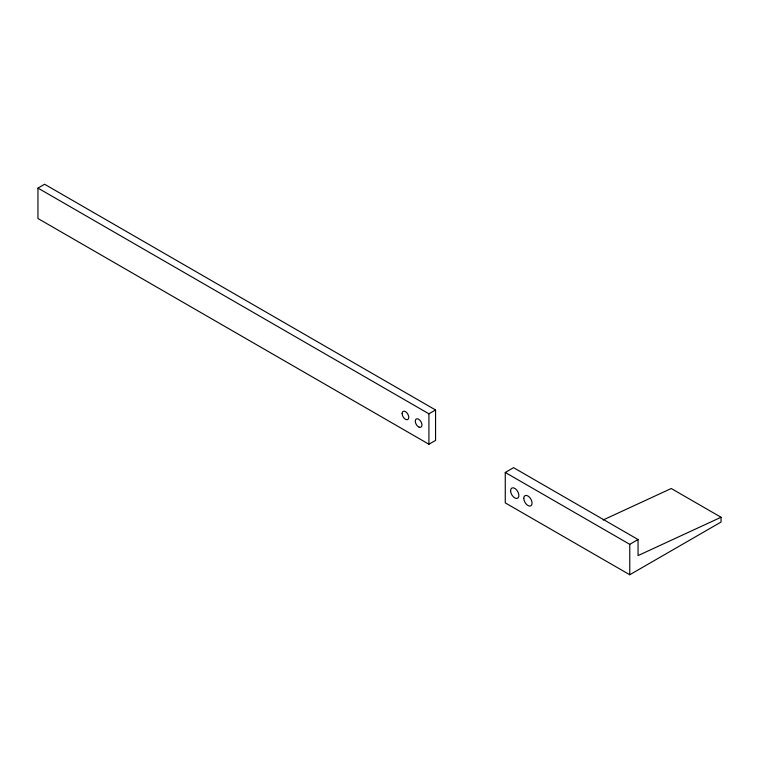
<?xml version="1.0" encoding="UTF-8"?>
<svg xmlns="http://www.w3.org/2000/svg" width="759" height="759" viewBox="0 0 759 759"><rect width="100%" height="100%" fill="white"/><g stroke="black" fill="none" stroke-linecap="round" stroke-linejoin="round"><path stroke-width="1.14" d="M37.95 188.08L44.591 184.247L435.562 409.974L435.562 440.4L428.92 444.233L37.95 218.507L37.95 188.08L428.92 413.807L435.562 409.974M505.266 472.459L513.568 467.667L638.053 539.535L638.053 555.588L721.05 517.259L721.05 522.05L629.761 574.753L505.266 502.885L505.266 472.459L629.761 544.326L638.053 539.535M603.158 519.962L671.25 488.511L721.05 517.259M629.761 544.326L629.761 574.753M428.92 413.807L428.92 444.233M419.148 427.156L418.285 426.691A4.696 2.713 60 0 1 415.344 421.786L415.325 420.771A4.696 2.713 60 0 1 418.532 419.186A4.696 2.713 60 0 1 421.9 424.357L421.928 425.372A4.696 2.713 60 0 1 419.148 427.156M402.128 413.551A4.696 2.713 60 0 0 407.109 419.746A4.696 2.713 60 0 0 407.109 413.105A4.696 2.713 60 0 0 402.128 413.551M510.589 490.741A5.873 3.387 60 0 0 516.813 498.483A5.873 3.387 60 0 0 516.813 490.181A5.873 3.387 60 0 0 510.589 490.741M523.767 498.35A5.873 3.387 60 0 0 529.991 506.092A5.873 3.387 60 0 0 529.991 497.79A5.873 3.387 60 0 0 523.767 498.35"/></g></svg>
